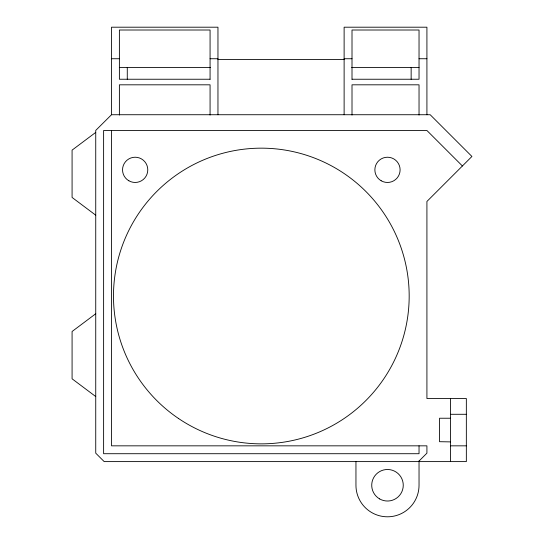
<?xml version="1.0" encoding="UTF-8"?>
<svg xmlns="http://www.w3.org/2000/svg" width="544" height="544" viewBox="0 0 544 544"><rect width="100%" height="100%" fill="white"/><g stroke="black" fill="none" stroke-linecap="round" stroke-linejoin="round"><path stroke-width="0.82" d="M419.036 461.604L466.344 461.604L466.344 398.521L426.918 398.521L426.918 201.464L471.92 156.461L430.182 114.73L111.506 114.73L95.737 130.417L95.737 453.159L104.183 461.604L418.472 461.604L426.918 453.159L426.918 445.835L111.506 445.835L111.506 130.499M95.737 132.389L72.08 150.13L72.08 197.445L95.737 215.186M95.737 313.752L72.08 331.493L72.08 378.808L95.737 396.549M111.506 58.738L119.388 58.738M210.072 58.738L217.96 58.738M344.121 58.738L352.009 58.738M419.036 58.738L426.918 58.738M217.96 59.527L344.121 59.527M119.388 67.415L210.569 67.415M351.655 67.415L419.036 67.415M210.072 79.24L119.388 79.24L119.388 30.008L210.072 30.008L210.072 79.302M352.009 79.24L419.036 79.24L419.036 30.008L352.009 30.008L352.009 79.302M450.575 414.29L466.344 414.29M450.575 418.234L439.538 418.234L439.538 441.694L450.575 441.891M450.575 445.835L466.344 445.835M462.4 165.981L426.918 130.499L103.618 130.499L103.618 453.716L419.036 453.716L419.036 445.835M450.575 398.521L450.575 461.604M426.918 114.73L426.918 27.2L344.121 27.2L344.121 114.73M419.036 115.056L419.036 84.816L352.009 84.816L352.009 115.056M419.036 461.04L419.036 485.262A31.545 31.545 0 0 1 387.491 516.8A31.545 31.545 0 0 1 355.953 485.262L355.953 461.604M411.148 67.415L411.148 79.302M217.96 114.73L217.96 27.2L111.506 27.2L111.506 114.73M210.072 115.056L210.072 84.816L119.388 84.816L119.388 115.056M127.276 67.415L127.276 79.302M178.65 418.581A147.852 147.852 0 0 0 408.816 306.326A147.852 147.852 0 0 0 196.513 163.125A147.852 147.852 0 0 0 178.65 418.581M379.61 498.916A15.769 15.769 0 0 0 403.26 485.262A15.769 15.769 0 0 0 379.61 471.6A15.769 15.769 0 0 0 379.61 498.916M381.181 180.771A12.614 12.614 0 0 0 400.105 169.844A12.614 12.614 0 0 0 381.181 158.916A12.614 12.614 0 0 0 381.181 180.771M128.853 180.771A12.614 12.614 0 0 0 147.778 169.844A12.614 12.614 0 0 0 128.853 158.916A12.614 12.614 0 0 0 128.853 180.771"/></g></svg>
